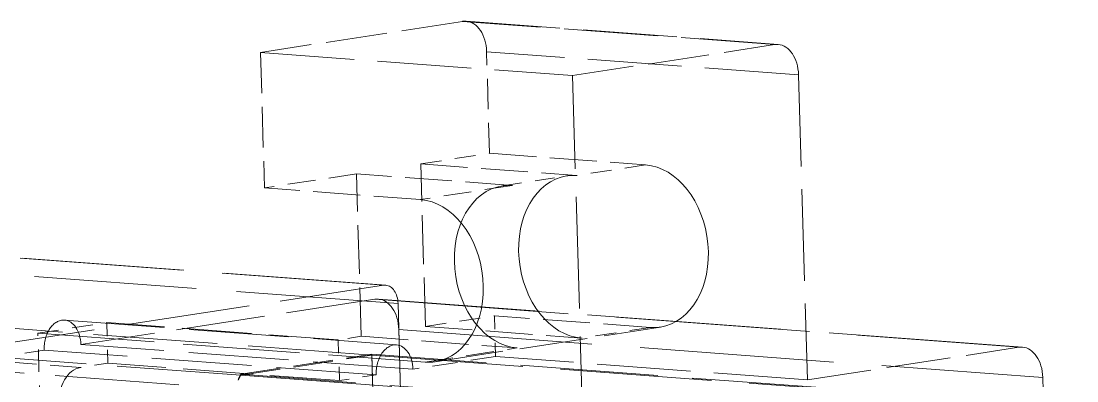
# Model space of a CAD drawing. Extents: x 23 to 417, y 3 to 294.
# Drawn here: x 335.69 to 343.44, y 129.05 to 131.69 of the extents above; entities that cross this region are included whole.
import ezdxf

# ---------------------------------------------------------------- set-up
doc = ezdxf.new("R2010")
doc.units = 0
doc.linetypes.add('DASHED', pattern=[15, 12, -3])
doc.layers.get('0').update_dxf_attribs({"lineweight": 13})

# ---------------------------------------------------------------- blocks, each defined once
blk = doc.blocks.new('BLOCK3535')
at = {"color": 7, "linetype": 'DASHED', "lineweight": 13, "ltscale": 0.075004}
for p, q in [((-26.668, -1.291), (-29.634, -1.747)), ((-25.057, -2.087), (-22.091, -1.632))]:
    blk.add_line(p, q, dxfattribs=at)
at = {"color": 7, "linetype": 'DASHED', "lineweight": 13, "ltscale": 0.114737}
for p, q in [((-22.091, -1.632), (-26.668, -1.291)), ((-29.634, -1.747), (-25.057, -2.087)), ((-21.74, -2.077), (-26.317, -1.736)), ((-21.607, -6.546), (-26.184, -6.205))]:
    blk.add_line(p, q, dxfattribs=at)
at = {"color": 7, "linetype": 'DASHED', "lineweight": 13, "ltscale": 0.114738}
blk.add_line((-26.617, -1.289), (-22.04, -1.63), dxfattribs=at)
at = {"color": 7, "linetype": 'DASHED', "lineweight": 13, "ltscale": 0.049677}
blk.add_line((-29.634, -1.747), (-29.575, -3.733), dxfattribs=at)
at = {"color": 7, "linetype": 'DASHED', "lineweight": 13, "ltscale": 0.037258}
blk.add_line((-26.273, -3.226), (-26.317, -1.736), dxfattribs=at)
at = {"color": 7, "linetype": 'DASHED', "lineweight": 13, "ltscale": 0.136612}
blk.add_line((-24.895, -7.55), (-25.057, -2.087), dxfattribs=at)
at = {"color": 7, "linetype": 'DASHED', "lineweight": 13, "ltscale": 0.111773}
blk.add_line((-21.74, -2.077), (-21.607, -6.546), dxfattribs=at)
at = {"color": 7, "linetype": 'DASHED', "lineweight": 13, "ltscale": 0.025569}
for p, q in [((-27.283, -3.381), (-26.273, -3.226)), ((-23.984, -3.396), (-24.995, -3.551)), ((-32.9, -5.863), (-31.889, -5.708)), ((-27.213, -5.764), (-26.202, -5.609)), ((-23.914, -5.779), (-24.924, -5.935))]:
    blk.add_line(p, q, dxfattribs=at)
at = {"color": 7, "linetype": 'DASHED', "lineweight": 13, "ltscale": 0.057369}
for p, q in [((-26.273, -3.226), (-23.984, -3.396)), ((-27.283, -3.381), (-24.995, -3.551)), ((-25.939, -3.696), (-28.227, -3.526)), ((-27.286, -3.903), (-29.575, -3.733)), ((-23.914, -5.779), (-26.202, -5.609)), ((-27.213, -5.764), (-24.924, -5.935)), ((-28.156, -5.909), (-25.868, -6.08))]:
    blk.add_line(p, q, dxfattribs=at)
at = {"color": 7, "linetype": 'DASHED', "lineweight": 13, "ltscale": 0.059612}
for p, q in [((-27.213, -5.764), (-27.283, -3.381)), ((-28.156, -5.909), (-28.227, -3.526))]:
    blk.add_line(p, q, dxfattribs=at)
at = {"color": 7, "linetype": 'DASHED', "lineweight": 13, "ltscale": 0.034093}
for p, q in [((-28.227, -3.526), (-29.575, -3.733)), ((-25.939, -3.696), (-27.286, -3.903)), ((-27.216, -6.287), (-25.868, -6.08))]:
    blk.add_line(p, q, dxfattribs=at)
at = {"color": 7, "linetype": 'DASHED', "lineweight": 13, "ltscale": 0.023867}
blk.add_line((-26.085, -3.702), (-25.142, -3.557), dxfattribs=at)
at = {"color": 7, "linetype": 'DASHED', "lineweight": 13, "ltscale": 0.198014}
for p, q in [((-27.827, -5.16), (-35.726, -4.572)), ((-27.796, -5.159), (-35.695, -4.571)), ((-27.616, -5.427), (-35.515, -4.839))]:
    blk.add_line(p, q, dxfattribs=at)
at = {"color": 7, "linetype": 'DASHED', "lineweight": 13, "ltscale": 0.153417}
blk.add_line((-33.892, -6.092), (-27.827, -5.16), dxfattribs=at)
at = {"color": 7, "linetype": 'DASHED', "lineweight": 13, "ltscale": 0.109096}
blk.add_line((-27.956, -5.366), (-32.27, -6.028), dxfattribs=at)
at = {"color": 7, "linetype": 'DASHED', "lineweight": 13, "ltscale": 0.236877}
for p, q in [((-27.956, -5.366), (-18.507, -6.069)), ((-18.456, -6.067), (-27.904, -5.364)), ((-27.605, -5.811), (-18.156, -6.514))]:
    blk.add_line(p, q, dxfattribs=at)
at = {"color": 7, "linetype": 'DASHED', "lineweight": 13, "ltscale": 0.442126}
blk.add_line((-27.093, -23.104), (-27.616, -5.427), dxfattribs=at)
at = {"color": 7, "linetype": 'DASHED', "lineweight": 13, "ltscale": 0.12214}
for p, q in [((-32.509, -5.671), (-27.637, -6.034)), ((-27.397, -6.391), (-32.27, -6.028)), ((-27.937, -6.474), (-32.809, -6.111))]:
    blk.add_line(p, q, dxfattribs=at)
at = {"color": 7, "linetype": 'DASHED', "lineweight": 13, "ltscale": 0.014903}
for p, q in [((-31.889, -5.708), (-31.871, -6.304)), ((-26.184, -6.205), (-26.202, -5.609)), ((-28.476, -6.557), (-28.493, -5.961))]:
    blk.add_line(p, q, dxfattribs=at)
at = {"color": 7, "linetype": 'DASHED', "lineweight": 13, "ltscale": 0.085128}
for p, q in [((-28.493, -5.961), (-31.889, -5.708)), ((-28.476, -6.557), (-31.871, -6.304))]:
    blk.add_line(p, q, dxfattribs=at)
at = {"color": 7, "linetype": 'DASHED', "lineweight": 13, "ltscale": 0.151749}
for p, q in [((-28, -6.184), (-34.053, -5.734)), ((-29.92, -6.48), (-35.974, -6.029)), ((-30.83, -6.619), (-36.884, -6.169))]:
    blk.add_line(p, q, dxfattribs=at)
at = {"color": 7, "linetype": 'DASHED', "lineweight": 13, "ltscale": 0.027322}
blk.add_line((-32.868, -6.956), (-32.9, -5.863), dxfattribs=at)
at = {"color": 7, "linetype": 'DASHED', "lineweight": 13, "ltscale": 0.142496}
blk.add_line((-32.9, -5.863), (-27.216, -6.287), dxfattribs=at)
at = {"color": 7, "linetype": 'DASHED', "lineweight": 13, "ltscale": 0.168902}
blk.add_line((-27.405, -12.564), (-27.605, -5.811), dxfattribs=at)
at = {"color": 7, "linetype": 'DASHED', "lineweight": 13, "ltscale": 0.083526}
blk.add_line((-27.069, -6.281), (-23.767, -5.774), dxfattribs=at)
at = {"color": 7, "linetype": 'DASHED', "lineweight": 13, "ltscale": 0.008523}
blk.add_line((-28.156, -5.909), (-28.493, -5.961), dxfattribs=at)
at = {"color": 7, "linetype": 'DASHED', "lineweight": 13, "ltscale": 0.023865}
blk.add_line((-32.809, -6.111), (-33.752, -6.256), dxfattribs=at)
at = {"color": 7, "linetype": 'DASHED', "lineweight": 13, "ltscale": 0.048582}
for p, q in [((-29.921, -6.466), (-28, -6.171)), ((-29.92, -6.48), (-28, -6.184))]:
    blk.add_line(p, q, dxfattribs=at)
at = {"color": 7, "linetype": 'DASHED', "lineweight": 13, "ltscale": 0.094386}
for p, q in [((-28, -6.171), (-27.888, -9.944)), ((-28, -6.184), (-27.888, -9.958))]:
    blk.add_line(p, q, dxfattribs=at)
at = {"color": 7, "linetype": 'DASHED', "lineweight": 13, "ltscale": 0.168405}
for p, q in [((-21.283, -6.671), (-28, -6.171)), ((-23.203, -6.966), (-29.921, -6.466))]:
    blk.add_line(p, q, dxfattribs=at)
at = {"color": 7, "linetype": 'DASHED', "lineweight": 13, "ltscale": 0.18506}
for p, q in [((-28, -6.184), (-20.618, -6.734)), ((-29.92, -6.48), (-22.539, -7.029))]:
    blk.add_line(p, q, dxfattribs=at)
at = {"color": 7, "linetype": 'DASHED', "lineweight": 13, "ltscale": 0.078413}
blk.add_line((-21.607, -6.546), (-18.507, -6.069), dxfattribs=at)
at = {"color": 7, "linetype": 'DASHED', "lineweight": 13, "ltscale": 0.037012}
blk.add_line((-32.276, -6.366), (-33.752, -6.256), dxfattribs=at)
at = {"color": 7, "linetype": 'DASHED', "lineweight": 13, "ltscale": 0.010228}
blk.add_line((-31.871, -6.304), (-32.276, -6.366), dxfattribs=at)
at = {"color": 7, "linetype": 'DASHED', "lineweight": 13, "ltscale": 0.030683}
blk.add_line((-26.184, -6.205), (-27.397, -6.391), dxfattribs=at)
at = {"color": 7, "linetype": 'DASHED', "lineweight": 13, "ltscale": 0.030211}
for p, q in [((-30.533, -7.508), (-29.921, -6.466)), ((-30.533, -7.521), (-29.92, -6.48))]:
    blk.add_line(p, q, dxfattribs=at)
at = {"color": 7, "linetype": 'DASHED', "lineweight": 13, "ltscale": 0.013637}
blk.add_line((-27.937, -6.474), (-28.476, -6.557), dxfattribs=at)
at = {"color": 7, "linetype": 'DASHED', "lineweight": 13, "ltscale": 0.422255}
blk.add_line((-18.156, -6.514), (-17.656, -23.397), dxfattribs=at)
at = {"color": 7, "linetype": 'DASHED', "lineweight": 13}
for centre, major_axis, ratio, start_param, end_param in [((-26.654, -1.788), (-0.037, -0.499), 0.672343, 3.141714, 3.295498), ((-26.654, -1.788), (-0.037, -0.499), 0.672343, 1.724701, 3.141714), ((-22.077, -2.128), (0.037, 0.499), 0.672343, 0.000217, 0.153905), ((-22.077, -2.128), (0.037, 0.499), 0.672343, 4.866294, 6.283403), ((-23.949, -4.588), (0.182, -1.186), 0.73149, 6.283073, 9.257575), ((-24.96, -4.743), (0.182, -1.186), 0.73149, 3.14148, 6.115982), ((-24.96, -4.743), (0.182, -1.186), 0.73149, 2.974389, 3.14148), ((-25.903, -4.888), (-0.182, 1.186), 0.73149, 6.28289, 9.257575), ((-25.903, -4.888), (-0.182, 1.186), 0.73149, 6.115982, 6.28289), ((-27.251, -5.095), (-0.182, 1.186), 0.73149, 3.141223, 6.115982), ((-27.818, -5.458), (0.022, 0.299), 0.672343, 0.000122, 0.153905), ((-27.818, -5.458), (0.022, 0.299), 0.672343, 4.866294, 6.283307), ((-27.942, -5.862), (-0.037, -0.499), 0.672343, 3.141728, 3.295498), ((-27.942, -5.862), (-0.037, -0.499), 0.672343, 1.724701, 3.141728), ((-32.539, -6.07), (-0.03, -0.399), 0.672343, 3.141714, 4.866294), ((-32.539, -6.07), (-0.03, -0.399), 0.672343, 1.724701, 3.141714), ((-23.949, -4.588), (0.182, -1.186), 0.73149, 6.115982, 6.283073), ((-27.667, -6.433), (0.03, 0.399), 0.672343, 0.000122, 1.724701), ((-27.667, -6.433), (0.03, 0.399), 0.672343, 4.866294, 6.283307), ((-18.493, -6.566), (0.037, 0.499), 0.672343, 0.000217, 0.153905), ((-18.493, -6.566), (0.037, 0.499), 0.672343, 4.866294, 6.283403), ((-27.251, -5.095), (-0.182, 1.186), 0.73149, 2.974389, 3.141223), ((-32.261, -6.863), (0.037, 0.499), 0.672343, 0.153905, 1.724701)]:
    blk.add_ellipse(centre, major_axis=major_axis, ratio=ratio, start_param=start_param, end_param=end_param, dxfattribs=at)

msp = doc.modelspace()

# ---------------------------------------------------------------- block references
at = {"lineweight": 0, "xscale": 0.5, "yscale": 0.5, "zscale": 0.5}
msp.add_blockref('BLOCK3535', (352.2652, 132.3303), dxfattribs=at)

doc.saveas('drawing.dxf')
